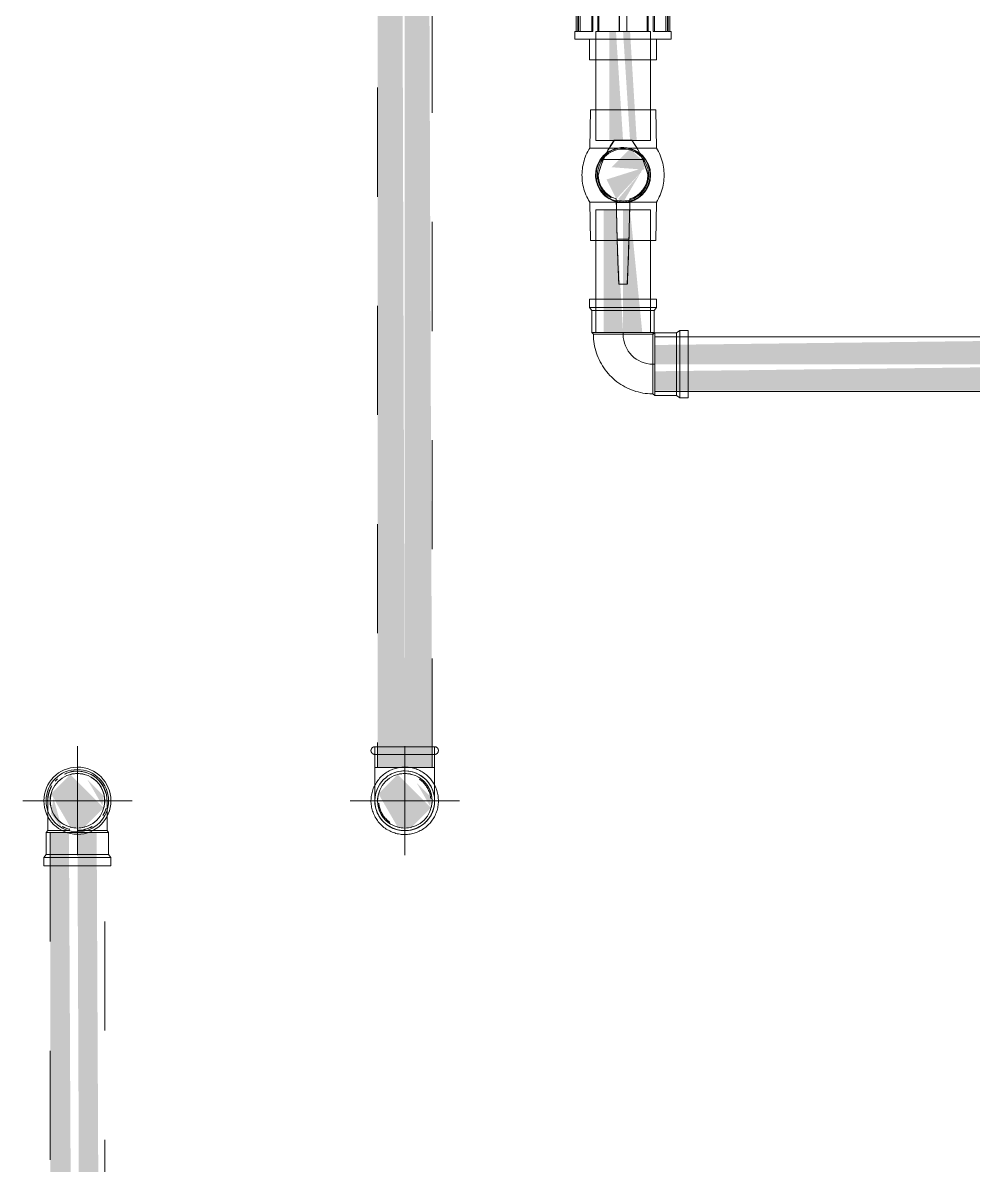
# Model space of a CAD drawing. Header units: metres. Extents: x 149 to 429, y -3 to 162.
# Drawn here: x 355.398 to 356.269, y 94.908 to 95.955 of the extents above; entities that cross this region are included whole.
import ezdxf

# ---------------------------------------------------------------- set-up
doc = ezdxf.new("R2010")
doc.units = ezdxf.units.M
doc.linetypes.add('Aligning Line', pattern=[0.012, 0.006, -0.006])
doc.layers.add('P-PIPE', color=7, linetype='Continuous', lineweight=5)
doc.layers.add('P-PIPE-CNTR', color=7, linetype='Continuous', lineweight=5)

# ---------------------------------------------------------------- blocks, each defined once
blk = doc.blocks.new('Joelho 45_90 - Agua Fria_Soldavel - MEP - Tigre - Standard-2081496-TÉRREO 1_20 - Dependente 2')
at = {"layer": 'P-PIPE', "true_color": 0x69503c}
h = blk.add_hatch(color=27, dxfattribs=at)
h.paths.add_polyline_path([(149.0284, 95.2171), (149.0208, 95.2445), (149.0186, 95.2299), (149.0279, 95.2178)])
h.paths.add_polyline_path([(149.0657, 95.2376), (149.0669, 95.2465), (149.0519, 95.2614)])
at = {"layer": 'P-PIPE'}
for p, q in [((149.0156, 95.2146), (149.0141, 95.2129)), ((149.0141, 95.2129), (149.0427, 95.2129)), ((149.0141, 95.2129), (149.0141, 95.1929)), ((149.0427, 95.2129), (149.0141, 95.2129)), ((149.0357, 95.2146), (149.0156, 95.2146)), ((149.0156, 95.2146), (149.0357, 95.2146)), ((149.0177, 95.2129), (149.0677, 95.2129)), ((149.0699, 95.2146), (149.0427, 95.2146)), ((149.0427, 95.2146), (149.0699, 95.2146)), ((149.0427, 95.2129), (149.0714, 95.2129)), ((149.0714, 95.2129), (149.0427, 95.2129)), ((149.0714, 95.2129), (149.0699, 95.2146)), ((149.0714, 95.1929), (149.0714, 95.2129)), ((149.0141, 95.1929), (149.012, 95.1899)), ((149.012, 95.1899), (149.012, 95.1824)), ((149.0427, 95.1899), (149.012, 95.1899)), ((149.0427, 95.1929), (149.0141, 95.1929)), ((149.0714, 95.1929), (149.0427, 95.1929)), ((149.0735, 95.1899), (149.0427, 95.1899)), ((149.0735, 95.1899), (149.0714, 95.1929)), ((149.0735, 95.1824), (149.0735, 95.1899)), ((149.012, 95.1824), (149.0427, 95.1824)), ((149.0677, 95.1824), (149.0177, 95.1824)), ((149.0427, 95.1824), (149.0735, 95.1824))]:
    blk.add_line(p, q, dxfattribs=at)
at = {"layer": 'P-PIPE', "flags": 128}
for points in [[(149.0309, 95.2664), (149.0319, 95.2668), (149.0329, 95.2673), (149.0339, 95.2676), (149.0349, 95.268), (149.036, 95.2683), (149.037, 95.2685), (149.0381, 95.2687), (149.0392, 95.2689), (149.0403, 95.269), (149.0413, 95.2691), (149.0424, 95.2691), (149.0427, 95.2691)], [(149.0427, 95.2691), (149.0438, 95.2691), (149.0449, 95.269), (149.046, 95.2689), (149.047, 95.2688), (149.0481, 95.2686), (149.0492, 95.2683), (149.0502, 95.2681), (149.0513, 95.2677), (149.0523, 95.2674), (149.0533, 95.267), (149.0543, 95.2665), (149.0553, 95.266), (149.0562, 95.2655), (149.0571, 95.265), (149.058, 95.2644), (149.0589, 95.2637), (149.0598, 95.2631), (149.0606, 95.2624), (149.0614, 95.2616), (149.0622, 95.2609), (149.0629, 95.2601), (149.0636, 95.2593), (149.0643, 95.2584), (149.065, 95.2575), (149.0656, 95.2566), (149.0661, 95.2557), (149.0667, 95.2548), (149.0672, 95.2538), (149.0676, 95.2528), (149.068, 95.2518), (149.0684, 95.2508), (149.0687, 95.2497), (149.069, 95.2487), (149.0693, 95.2476), (149.0695, 95.2466), (149.0696, 95.2455), (149.0698, 95.2444), (149.0698, 95.2433), (149.0699, 95.2423), (149.0699, 95.242)], [(149.0223, 95.2599), (149.023, 95.2607), (149.0238, 95.2614), (149.0246, 95.2622)], [(149.0156, 95.242), (149.0156, 95.243), (149.0157, 95.2441), (149.0158, 95.2452), (149.0159, 95.2463), (149.0161, 95.2474), (149.0163, 95.2484), (149.0166, 95.2495), (149.0169, 95.2505), (149.0173, 95.2515), (149.0177, 95.2525), (149.0182, 95.2535), (149.0186, 95.2545)], [(149.0156, 95.2146), (149.0156, 95.2157), (149.0156, 95.2167), (149.0156, 95.2178), (149.0156, 95.2189), (149.0156, 95.22), (149.0156, 95.2211), (149.0156, 95.2221), (149.0156, 95.2232), (149.0156, 95.2242), (149.0156, 95.2252), (149.0156, 95.2262), (149.0156, 95.2272), (149.0156, 95.2282), (149.0156, 95.2291), (149.0156, 95.23), (149.0156, 95.2309), (149.0156, 95.2318), (149.0156, 95.2326), (149.0156, 95.2334), (149.0156, 95.2342), (149.0156, 95.235), (149.0156, 95.2357), (149.0156, 95.2364), (149.0156, 95.237), (149.0156, 95.2376), (149.0156, 95.2382), (149.0156, 95.2387), (149.0156, 95.2392), (149.0156, 95.2397), (149.0156, 95.2401), (149.0156, 95.2405), (149.0156, 95.2408), (149.0156, 95.2411), (149.0156, 95.2414), (149.0156, 95.2416), (149.0156, 95.2417), (149.0156, 95.2418), (149.0156, 95.2419), (149.0156, 95.242)], [(149.0699, 95.2419), (149.0699, 95.2419), (149.0699, 95.2418), (149.0699, 95.2416), (149.0699, 95.2414), (149.0699, 95.2412), (149.0699, 95.2409), (149.0699, 95.2406), (149.0699, 95.2402), (149.0699, 95.2398), (149.0699, 95.2393), (149.0699, 95.2389), (149.0699, 95.2383), (149.0699, 95.2378), (149.0699, 95.2372), (149.0699, 95.2365), (149.0699, 95.2359), (149.0699, 95.2352), (149.0699, 95.2344), (149.0699, 95.2336), (149.0699, 95.2328), (149.0699, 95.232), (149.0699, 95.2312), (149.0699, 95.2303), (149.0699, 95.2294), (149.0699, 95.2284), (149.0699, 95.2275), (149.0699, 95.2265), (149.0699, 95.2255), (149.0699, 95.2245), (149.0699, 95.2235), (149.0699, 95.2224), (149.0699, 95.2214), (149.0699, 95.2203), (149.0699, 95.2192), (149.0699, 95.2181), (149.0699, 95.217), (149.0699, 95.2159), (149.0699, 95.2149), (149.0699, 95.2146)]]:
    blk.add_lwpolyline(points, dxfattribs=at)
at = {"layer": 'P-PIPE'}
for radius, start, end in [(0.0307, 90, 270), (0.0307, 90, 270), (0.0286, 90, 270), (0.0286, 90, 270), (0.0286, 90, 270), (0.0271, 90, 105), (0.0272, 90, 105), (0.0308, 270, 90), (0.0308, 270, 90), (0.0286, 270, 90), (0.0286, 270, 90), (0.0286, 270, 90), (0.025, 75, 105), (0.025, 75, 105), (0.0271, 15, 75), (0.0272, 15, 75), (0.025, 0, 60), (0.025, 0, 60), (0.0272, 150, 180), (0.0271, 150, 180), (0.025, 165, 180), (0.025, 165, 180), (0.025, 180, 240), (0.025, 180, 240), (0.025, 345, 0), (0.025, 345, 0), (0.0271, 330, 345), (0.0272, 330, 345), (0.0271, 240, 255), (0.0272, 240, 255), (0.025, 255, 285), (0.025, 255, 285), (0.0271, 270, 300), (0.0272, 270, 300)]:
    blk.add_arc((149.0427, 95.242), radius, start, end, dxfattribs=at)
blk = doc.blocks.new('AÇO_Cotovelo 90 45 - AÇO_Cotovelo 90 45-V118-TÉRREO 1_20 - Dependente 2')
at = {"layer": 'P-PIPE', "true_color": 0x7f7f7f}
blk.add_hatch(color=8, dxfattribs=at).paths.add_polyline_path([(148.7661, 95.2368), (148.7669, 95.2452), (148.7536, 95.2585)])
at = {"layer": 'P-PIPE'}
for p, q in [((148.7153, 95.2915), (148.7153, 95.2724)), ((148.7427, 95.2915), (148.7153, 95.2915)), ((148.7701, 95.2915), (148.7427, 95.2915)), ((148.7701, 95.2724), (148.7701, 95.2915)), ((148.7153, 95.2724), (148.7427, 95.2724)), ((148.7427, 95.2724), (148.7153, 95.2724)), ((148.7427, 95.2724), (148.7701, 95.2724)), ((148.7701, 95.2724), (148.7427, 95.2724))]:
    blk.add_line(p, q, dxfattribs=at)
at = {"layer": 'P-PIPE', "flags": 128}
for points in [[(148.7118, 95.288), (148.7118, 95.2881), (148.7118, 95.2882), (148.7118, 95.2884), (148.7119, 95.2885), (148.7119, 95.2887), (148.7119, 95.2888), (148.712, 95.2889), (148.712, 95.2891), (148.712, 95.2892), (148.7121, 95.2893), (148.7122, 95.2894), (148.7122, 95.2896), (148.7123, 95.2897), (148.7124, 95.2898), (148.7124, 95.2899), (148.7125, 95.29), (148.7126, 95.2902), (148.7127, 95.2903), (148.7128, 95.2904), (148.7129, 95.2905), (148.713, 95.2906), (148.7131, 95.2907), (148.7132, 95.2907), (148.7133, 95.2908), (148.7134, 95.2909), (148.7135, 95.291), (148.7137, 95.291), (148.7138, 95.2911), (148.7139, 95.2912), (148.714, 95.2912), (148.7142, 95.2913), (148.7143, 95.2913), (148.7144, 95.2913), (148.7146, 95.2914), (148.7147, 95.2914), (148.7149, 95.2914), (148.715, 95.2914), (148.7151, 95.2915), (148.7153, 95.2915), (148.7153, 95.2915)], [(148.7427, 95.2915), (148.7416, 95.2915), (148.7405, 95.2915), (148.7394, 95.2915), (148.7384, 95.2915), (148.7373, 95.2915), (148.7362, 95.2915), (148.7351, 95.2915), (148.7341, 95.2915), (148.7331, 95.2915), (148.732, 95.2915), (148.731, 95.2915), (148.7301, 95.2915), (148.7291, 95.2915), (148.7282, 95.2915), (148.7272, 95.2915), (148.7264, 95.2915), (148.7255, 95.2915), (148.7247, 95.2915), (148.7238, 95.2915), (148.7231, 95.2915), (148.7223, 95.2915), (148.7216, 95.2915), (148.7209, 95.2915), (148.7203, 95.2915), (148.7197, 95.2915), (148.7191, 95.2915), (148.7186, 95.2915), (148.7181, 95.2915), (148.7176, 95.2915), (148.7172, 95.2915), (148.7168, 95.2915), (148.7165, 95.2915), (148.7162, 95.2915), (148.7159, 95.2915), (148.7157, 95.2915), (148.7156, 95.2915), (148.7154, 95.2915), (148.7154, 95.2915), (148.7153, 95.2915)], [(148.7153, 95.2915), (148.7154, 95.2915), (148.7155, 95.2915), (148.7157, 95.2915), (148.7159, 95.2915), (148.7161, 95.2915), (148.7164, 95.2915), (148.7167, 95.2915), (148.7171, 95.2915), (148.7175, 95.2915), (148.7179, 95.2915), (148.7184, 95.2915)], [(148.7701, 95.2915), (148.77, 95.2915), (148.7699, 95.2915), (148.7698, 95.2915), (148.7696, 95.2915), (148.7693, 95.2915), (148.7691, 95.2915), (148.7687, 95.2915), (148.7684, 95.2915), (148.768, 95.2915), (148.7675, 95.2915), (148.767, 95.2915), (148.7665, 95.2915), (148.7659, 95.2915), (148.7653, 95.2915), (148.7647, 95.2915), (148.764, 95.2915), (148.7633, 95.2915), (148.7626, 95.2915), (148.7618, 95.2915), (148.761, 95.2915), (148.7602, 95.2915), (148.7593, 95.2915), (148.7584, 95.2915), (148.7575, 95.2915), (148.7566, 95.2915), (148.7556, 95.2915), (148.7547, 95.2915), (148.7537, 95.2915), (148.7526, 95.2915), (148.7516, 95.2915), (148.7506, 95.2915), (148.7495, 95.2915), (148.7485, 95.2915), (148.7474, 95.2915), (148.7463, 95.2915), (148.7452, 95.2915), (148.7441, 95.2915), (148.743, 95.2915), (148.7427, 95.2915)], [(148.7669, 95.2915), (148.7674, 95.2915), (148.7678, 95.2915), (148.7683, 95.2915), (148.7686, 95.2915), (148.769, 95.2915), (148.7693, 95.2915), (148.7695, 95.2915), (148.7697, 95.2915), (148.7699, 95.2915), (148.77, 95.2915), (148.7701, 95.2915), (148.7701, 95.2915)], [(148.7701, 95.2915), (148.7703, 95.2915), (148.7704, 95.2914), (148.7705, 95.2914), (148.7707, 95.2914), (148.7708, 95.2914), (148.7709, 95.2914), (148.7711, 95.2913), (148.7712, 95.2913), (148.7714, 95.2912), (148.7715, 95.2912), (148.7716, 95.2911), (148.7717, 95.2911), (148.7719, 95.291), (148.772, 95.2909), (148.7721, 95.2908), (148.7722, 95.2908), (148.7723, 95.2907), (148.7724, 95.2906), (148.7725, 95.2905), (148.7726, 95.2904), (148.7727, 95.2903), (148.7728, 95.2902), (148.7729, 95.2901), (148.773, 95.29), (148.7731, 95.2898), (148.7731, 95.2897), (148.7732, 95.2896), (148.7733, 95.2895), (148.7733, 95.2894), (148.7734, 95.2892), (148.7734, 95.2891), (148.7735, 95.289), (148.7735, 95.2888), (148.7735, 95.2887), (148.7736, 95.2886), (148.7736, 95.2884), (148.7736, 95.2883), (148.7736, 95.2881), (148.7736, 95.288), (148.7736, 95.288)], [(148.7153, 95.2845), (148.7152, 95.2845), (148.715, 95.2845), (148.7149, 95.2845), (148.7148, 95.2845), (148.7146, 95.2845), (148.7145, 95.2846), (148.7144, 95.2846), (148.7142, 95.2846), (148.7141, 95.2847), (148.714, 95.2847), (148.7138, 95.2848), (148.7137, 95.2849), (148.7136, 95.2849), (148.7135, 95.285), (148.7133, 95.2851), (148.7132, 95.2852), (148.7131, 95.2852), (148.713, 95.2853), (148.7129, 95.2854), (148.7128, 95.2855), (148.7127, 95.2856), (148.7126, 95.2857), (148.7125, 95.2858), (148.7125, 95.286), (148.7124, 95.2861), (148.7123, 95.2862), (148.7122, 95.2863), (148.7122, 95.2864), (148.7121, 95.2866), (148.7121, 95.2867), (148.712, 95.2868), (148.712, 95.287), (148.7119, 95.2871), (148.7119, 95.2872), (148.7119, 95.2874), (148.7118, 95.2875), (148.7118, 95.2876), (148.7118, 95.2878), (148.7118, 95.2879), (148.7118, 95.288)], [(148.7186, 95.2845), (148.7181, 95.2845), (148.7176, 95.2845), (148.7172, 95.2845), (148.7168, 95.2845), (148.7165, 95.2845), (148.7162, 95.2845), (148.7159, 95.2845), (148.7157, 95.2845), (148.7156, 95.2845), (148.7154, 95.2845), (148.7154, 95.2845), (148.7153, 95.2845)], [(148.7153, 95.2845), (148.7154, 95.2845), (148.7155, 95.2845), (148.7157, 95.2845), (148.7159, 95.2845), (148.7161, 95.2845), (148.7164, 95.2845), (148.7167, 95.2845), (148.7171, 95.2845), (148.7175, 95.2845), (148.7179, 95.2845), (148.7184, 95.2845), (148.7189, 95.2845), (148.7195, 95.2845), (148.7201, 95.2845), (148.7207, 95.2845), (148.7214, 95.2845), (148.7221, 95.2845), (148.7229, 95.2845), (148.7236, 95.2845), (148.7244, 95.2845), (148.7253, 95.2845), (148.7261, 95.2845), (148.727, 95.2845), (148.7279, 95.2845), (148.7288, 95.2845), (148.7298, 95.2845), (148.7308, 95.2845), (148.7318, 95.2845), (148.7328, 95.2845), (148.7338, 95.2845), (148.7349, 95.2845), (148.7359, 95.2845), (148.737, 95.2845), (148.7381, 95.2845), (148.7391, 95.2845), (148.7402, 95.2845), (148.7413, 95.2845), (148.7424, 95.2845), (148.7427, 95.2845)], [(148.7427, 95.2845), (148.7438, 95.2845), (148.7449, 95.2845), (148.746, 95.2845), (148.7471, 95.2845), (148.7482, 95.2845), (148.7492, 95.2845), (148.7503, 95.2845), (148.7513, 95.2845), (148.7524, 95.2845), (148.7534, 95.2845), (148.7544, 95.2845), (148.7554, 95.2845), (148.7563, 95.2845), (148.7573, 95.2845), (148.7582, 95.2845), (148.7591, 95.2845), (148.7599, 95.2845), (148.7608, 95.2845), (148.7616, 95.2845), (148.7624, 95.2845), (148.7631, 95.2845), (148.7638, 95.2845), (148.7645, 95.2845), (148.7652, 95.2845), (148.7658, 95.2845), (148.7663, 95.2845), (148.7669, 95.2845), (148.7674, 95.2845), (148.7678, 95.2845), (148.7683, 95.2845), (148.7686, 95.2845), (148.769, 95.2845), (148.7693, 95.2845), (148.7695, 95.2845), (148.7697, 95.2845), (148.7699, 95.2845), (148.77, 95.2845), (148.7701, 95.2845), (148.7701, 95.2845)], [(148.7701, 95.2845), (148.77, 95.2845), (148.7699, 95.2845), (148.7698, 95.2845), (148.7696, 95.2845), (148.7693, 95.2845), (148.7691, 95.2845), (148.7687, 95.2845), (148.7684, 95.2845), (148.768, 95.2845), (148.7675, 95.2845), (148.767, 95.2845)], [(148.7736, 95.288), (148.7736, 95.2878), (148.7736, 95.2877), (148.7736, 95.2875), (148.7736, 95.2874), (148.7735, 95.2873), (148.7735, 95.2871), (148.7735, 95.287), (148.7734, 95.2869), (148.7734, 95.2867), (148.7733, 95.2866), (148.7733, 95.2865), (148.7732, 95.2863), (148.7732, 95.2862), (148.7731, 95.2861), (148.773, 95.286), (148.7729, 95.2859), (148.7728, 95.2858), (148.7727, 95.2857), (148.7727, 95.2855), (148.7726, 95.2854), (148.7725, 95.2854), (148.7723, 95.2853), (148.7722, 95.2852), (148.7721, 95.2851), (148.772, 95.285), (148.7719, 95.2849), (148.7718, 95.2849), (148.7716, 95.2848), (148.7715, 95.2847), (148.7714, 95.2847), (148.7713, 95.2846), (148.7711, 95.2846), (148.771, 95.2846), (148.7709, 95.2845), (148.7707, 95.2845), (148.7706, 95.2845), (148.7704, 95.2845), (148.7703, 95.2845), (148.7702, 95.2845), (148.7701, 95.2845)], [(148.7427, 95.2729), (148.7415, 95.2728), (148.7402, 95.2728), (148.739, 95.2726), (148.7378, 95.2725), (148.7366, 95.2722), (148.7354, 95.272), (148.7342, 95.2717), (148.733, 95.2713), (148.7318, 95.2709), (148.7307, 95.2704), (148.7296, 95.2699), (148.7284, 95.2694), (148.7274, 95.2688), (148.7263, 95.2681), (148.7253, 95.2675), (148.7243, 95.2667), (148.7233, 95.266), (148.7223, 95.2652), (148.7214, 95.2644), (148.7206, 95.2635), (148.7197, 95.2626), (148.7189, 95.2616), (148.7181, 95.2607), (148.7174, 95.2597), (148.7167, 95.2587), (148.7161, 95.2576), (148.7155, 95.2565), (148.7149, 95.2554), (148.7144, 95.2543), (148.7139, 95.2532), (148.7135, 95.252), (148.7131, 95.2508), (148.7128, 95.2496), (148.7125, 95.2484), (148.7123, 95.2472), (148.7121, 95.246), (148.7119, 95.2448), (148.7119, 95.2435), (148.7118, 95.2423), (148.7118, 95.2411), (148.7119, 95.2398), (148.712, 95.2386), (148.7122, 95.2374), (148.7124, 95.2361), (148.7126, 95.2349), (148.7129, 95.2337), (148.7133, 95.2326), (148.7137, 95.2314), (148.7141, 95.2302), (148.7146, 95.2291), (148.7152, 95.228), (148.7157, 95.2269), (148.7164, 95.2258), (148.717, 95.2248), (148.7177, 95.2238), (148.7185, 95.2228), (148.7193, 95.2218), (148.7201, 95.2209), (148.721, 95.22), (148.7218, 95.2192), (148.7228, 95.2184), (148.7237, 95.2176), (148.7247, 95.2168), (148.7257, 95.2161), (148.7268, 95.2155), (148.7279, 95.2149), (148.729, 95.2143), (148.7301, 95.2138), (148.7312, 95.2133), (148.7324, 95.2128), (148.7335, 95.2125), (148.7347, 95.2121), (148.7359, 95.2118), (148.7371, 95.2116), (148.7384, 95.2114), (148.7396, 95.2112), (148.7408, 95.2111), (148.7421, 95.2111), (148.7427, 95.2111)], [(148.7153, 95.242), (148.7153, 95.242), (148.7153, 95.2421), (148.7153, 95.2422), (148.7153, 95.2423), (148.7153, 95.2426), (148.7153, 95.2428), (148.7153, 95.2431), (148.7153, 95.2435), (148.7153, 95.2439), (148.7153, 95.2444), (148.7153, 95.2449), (148.7153, 95.2454), (148.7153, 95.246), (148.7153, 95.2466), (148.7153, 95.2473), (148.7153, 95.248), (148.7153, 95.2487), (148.7153, 95.2495), (148.7153, 95.2503), (148.7153, 95.2512), (148.7153, 95.2521), (148.7153, 95.253), (148.7153, 95.2539), (148.7153, 95.2549), (148.7153, 95.2559), (148.7153, 95.257), (148.7153, 95.258), (148.7153, 95.2591), (148.7153, 95.2602), (148.7153, 95.2613), (148.7153, 95.2625), (148.7153, 95.2636), (148.7153, 95.2648), (148.7153, 95.266), (148.7153, 95.2672), (148.7153, 95.2684), (148.7153, 95.2696), (148.7153, 95.2708), (148.7153, 95.272), (148.7153, 95.2724)], [(148.7427, 95.2111), (148.744, 95.2111), (148.7452, 95.2112), (148.7464, 95.2113), (148.7476, 95.2115), (148.7489, 95.2117), (148.7501, 95.2119), (148.7513, 95.2123), (148.7524, 95.2126), (148.7536, 95.213), (148.7548, 95.2135), (148.7559, 95.214), (148.757, 95.2146), (148.7581, 95.2151), (148.7591, 95.2158), (148.7602, 95.2165), (148.7612, 95.2172), (148.7621, 95.2179), (148.7631, 95.2187), (148.764, 95.2196), (148.7649, 95.2204), (148.7657, 95.2213), (148.7665, 95.2223), (148.7673, 95.2232), (148.768, 95.2242), (148.7687, 95.2253), (148.7694, 95.2263), (148.77, 95.2274), (148.7705, 95.2285), (148.771, 95.2296), (148.7715, 95.2308), (148.7719, 95.2319), (148.7723, 95.2331), (148.7727, 95.2343), (148.7729, 95.2355), (148.7732, 95.2367), (148.7734, 95.2379), (148.7735, 95.2392), (148.7736, 95.2404), (148.7736, 95.2416), (148.7736, 95.2429), (148.7735, 95.2441), (148.7734, 95.2453), (148.7733, 95.2466), (148.7731, 95.2478), (148.7728, 95.249), (148.7725, 95.2502), (148.7722, 95.2514), (148.7718, 95.2525), (148.7713, 95.2537), (148.7708, 95.2548), (148.7703, 95.2559), (148.7697, 95.257), (148.7691, 95.2581), (148.7684, 95.2591), (148.7677, 95.2601), (148.767, 95.2611), (148.7662, 95.2621), (148.7653, 95.263), (148.7645, 95.2639), (148.7636, 95.2647), (148.7627, 95.2656), (148.7617, 95.2663), (148.7607, 95.2671), (148.7597, 95.2678), (148.7586, 95.2684), (148.7576, 95.2691), (148.7565, 95.2696), (148.7554, 95.2702), (148.7542, 95.2706), (148.7531, 95.2711), (148.7519, 95.2715), (148.7507, 95.2718), (148.7495, 95.2721), (148.7483, 95.2724), (148.7471, 95.2725), (148.7459, 95.2727), (148.7446, 95.2728), (148.7434, 95.2729), (148.7427, 95.2729)], [(148.7701, 95.2724), (148.7701, 95.2711), (148.7701, 95.2699), (148.7701, 95.2687), (148.7701, 95.2675), (148.7701, 95.2663), (148.7701, 95.2651), (148.7701, 95.264), (148.7701, 95.2628), (148.7701, 95.2616), (148.7701, 95.2605), (148.7701, 95.2594), (148.7701, 95.2583), (148.7701, 95.2573), (148.7701, 95.2562), (148.7701, 95.2552), (148.7701, 95.2542), (148.7701, 95.2532), (148.7701, 95.2523), (148.7701, 95.2514), (148.7701, 95.2506), (148.7701, 95.2497), (148.7701, 95.2489), (148.7701, 95.2482), (148.7701, 95.2475), (148.7701, 95.2468), (148.7701, 95.2461), (148.7701, 95.2455), (148.7701, 95.245), (148.7701, 95.2445), (148.7701, 95.244), (148.7701, 95.2436), (148.7701, 95.2432), (148.7701, 95.2429), (148.7701, 95.2426), (148.7701, 95.2424), (148.7701, 95.2422), (148.7701, 95.2421), (148.7701, 95.242), (148.7701, 95.242)], [(148.7562, 95.2617), (148.757, 95.2611), (148.7577, 95.2605), (148.7585, 95.2599), (148.7592, 95.2593), (148.7599, 95.2586), (148.7605, 95.2579), (148.7611, 95.2572), (148.7617, 95.2564), (148.7623, 95.2557), (148.7628, 95.2549), (148.7633, 95.2541), (148.7638, 95.2532), (148.7642, 95.2524), (148.7646, 95.2515), (148.765, 95.2506), (148.7653, 95.2497), (148.7656, 95.2488), (148.7659, 95.2479), (148.7661, 95.247), (148.7663, 95.246), (148.7664, 95.2451), (148.7665, 95.2441)], [(148.7427, 95.2146), (148.7416, 95.2146), (148.7405, 95.2146), (148.7394, 95.2148), (148.7384, 95.2149), (148.7373, 95.2151), (148.7362, 95.2153), (148.7351, 95.2156), (148.7341, 95.2159), (148.7331, 95.2163), (148.732, 95.2167), (148.731, 95.2172), (148.7301, 95.2177), (148.7291, 95.2182), (148.7282, 95.2187), (148.7272, 95.2193), (148.7264, 95.22), (148.7255, 95.2207), (148.7247, 95.2214), (148.7238, 95.2221), (148.7231, 95.2229), (148.7223, 95.2237), (148.7216, 95.2245), (148.7209, 95.2254), (148.7203, 95.2262), (148.7197, 95.2272), (148.7191, 95.2281), (148.7186, 95.229), (148.7181, 95.23), (148.7176, 95.231), (148.7172, 95.232), (148.7168, 95.2331), (148.7165, 95.2341), (148.7162, 95.2352), (148.7159, 95.2362), (148.7157, 95.2373), (148.7156, 95.2384), (148.7154, 95.2395), (148.7154, 95.2406), (148.7153, 95.2417), (148.7153, 95.242)], [(148.7292, 95.2222), (148.7284, 95.2228), (148.7277, 95.2234), (148.727, 95.224), (148.7263, 95.2246), (148.7256, 95.2253), (148.7249, 95.226), (148.7243, 95.2267), (148.7237, 95.2275), (148.7231, 95.2283), (148.7226, 95.229), (148.7221, 95.2299), (148.7216, 95.2307), (148.7212, 95.2315), (148.7208, 95.2324), (148.7204, 95.2333), (148.7201, 95.2342), (148.7198, 95.2351), (148.7196, 95.236), (148.7193, 95.237), (148.7192, 95.2379), (148.719, 95.2388), (148.7189, 95.2398)], [(148.7701, 95.242), (148.7701, 95.2409), (148.77, 95.2398), (148.7699, 95.2387), (148.7698, 95.2376), (148.7696, 95.2365), (148.7693, 95.2354), (148.7691, 95.2344), (148.7687, 95.2333), (148.7684, 95.2323), (148.768, 95.2313), (148.7675, 95.2303), (148.767, 95.2293)], [(148.7556, 95.2178), (148.7547, 95.2173), (148.7537, 95.2168), (148.7526, 95.2164), (148.7516, 95.216), (148.7506, 95.2157), (148.7495, 95.2154), (148.7485, 95.2152), (148.7474, 95.215), (148.7463, 95.2148), (148.7452, 95.2147), (148.7441, 95.2146), (148.743, 95.2146), (148.7427, 95.2146)], [(148.7647, 95.2256), (148.764, 95.2247), (148.7633, 95.2239), (148.7626, 95.2231), (148.7618, 95.2223), (148.761, 95.2216), (148.7602, 95.2208), (148.7593, 95.2202)]]:
    blk.add_lwpolyline(points, dxfattribs=at)
at = {"layer": 'P-PIPE'}
for start, end in [(90, 270), (90, 270), (90, 120), (270, 90), (270, 90), (330, 90), (150, 270), (270, 300)]:
    blk.add_arc((148.7427, 95.242), 0.0274, start, end, dxfattribs=at)
blk = doc.blocks.new('Joelho 45_90 - Agua Fria_Soldavel - MEP - Tigre - Standard-V124-TÉRREO 1_20 - Dependente 2')
at = {"layer": 'P-PIPE', "color": 4, "lineweight": 15, "true_color": 0x00ffff}
for p, q in [((-0.0308, 0.0596), (-0.0308, 0.0521)), ((-0.0266, 0.0596), (-0.0308, 0.0596)), ((0.0307, 0.0596), (-0.0308, 0.0596)), ((-0.025, 0.0596), (0, 0.0596)), ((0, 0.0596), (0.025, 0.0596)), ((0.0307, 0.0596), (0.0266, 0.0596)), ((0.0307, 0.0521), (0.0307, 0.0596)), ((-0.0308, 0.0521), (-0.0287, 0.0491)), ((-0.0308, 0.0521), (0.0307, 0.0521)), ((-0.0308, 0.0521), (-0.0236, 0.0521)), ((-0.0287, 0.0491), (-0.0287, 0.0291)), ((-0.0287, 0.0491), (0.0286, 0.0491)), ((-0.0287, 0.0491), (-0.0219, 0.0491)), ((0.0219, 0.0491), (0.0286, 0.0491)), ((0.0236, 0.0521), (0.0307, 0.0521)), ((0.0286, 0.0491), (0.0307, 0.0521)), ((0.0286, 0.0291), (0.0286, 0.0491)), ((-0.0596, 0.0307), (-0.0596, 0.0154)), ((-0.0596, 0.0307), (-0.0596, -0.0308)), ((-0.0521, 0.0307), (-0.0596, 0.0307)), ((-0.0596, 0), (-0.0596, 0.025)), ((-0.0521, 0.0307), (-0.0521, -0.0308)), ((-0.0521, 0.0307), (-0.0521, 0.0154)), ((-0.0491, 0.0286), (-0.0521, 0.0307)), ((-0.0491, 0.0286), (-0.0491, -0.0287)), ((-0.0291, 0.0286), (-0.0491, 0.0286)), ((-0.0491, 0.0286), (-0.0491, 0.0143)), ((-0.0291, 0.0286), (-0.0291, 0.0203)), ((-0.0274, 0.0271), (-0.0291, 0.0286)), ((-0.0291, 0.0286), (-0.0291, -0.0287)), ((-0.0291, -0.0287), (-0.0291, 0.0286)), ((-0.0291, 0.0203), (-0.0291, 0.0286)), ((-0.0291, 0.025), (-0.0291, 0)), ((-0.0248, 0.0291), (-0.0287, 0.0291)), ((-0.0287, 0.0291), (0.0286, 0.0291)), ((-0.0287, 0.0291), (-0.0248, 0.0291)), ((-0.0287, 0.0291), (-0.0272, 0.0274)), ((0.0286, 0.0291), (-0.0287, 0.0291)), ((-0.0274, -0.0272), (-0.0274, 0.0271)), ((-0.0274, -0.0272), (-0.0274, 0.0271)), ((-0.0274, 0.0271), (-0.0274, -0.0272)), ((-0.0274, 0.0271), (-0.0274, -0.0272)), ((-0.0272, 0.0274), (0.0271, 0.0274)), ((-0.0272, 0.0274), (0.0271, 0.0274)), ((0.0271, 0.0274), (-0.0272, 0.0274)), ((0.0271, 0.0274), (-0.0272, 0.0274)), ((0, 0.0291), (-0.025, 0.0291)), ((0.025, 0.0291), (0, 0.0291)), ((0.0286, 0.0291), (0.0248, 0.0291)), ((0.0248, 0.0291), (0.0286, 0.0291)), ((0.0271, 0.0274), (0.0286, 0.0291)), ((-0.0596, -0.025), (-0.0596, 0)), ((-0.0291, 0), (-0.0291, -0.025)), ((-0.0596, -0.0154), (-0.0596, -0.0308)), ((-0.0521, -0.0154), (-0.0521, -0.0308)), ((-0.0491, -0.0143), (-0.0491, -0.0287)), ((-0.0291, -0.0203), (-0.0291, -0.0287)), ((-0.0291, -0.0287), (-0.0291, -0.0203)), ((-0.0596, -0.0308), (-0.0521, -0.0308)), ((-0.0521, -0.0308), (-0.0491, -0.0287)), ((-0.0491, -0.0287), (-0.0291, -0.0287)), ((-0.0291, -0.0287), (-0.0274, -0.0272))]:
    blk.add_line(p, q, dxfattribs=at)
at = {"layer": 'P-PIPE', "color": 4, "lineweight": 15, "true_color": 0x00ffff, "flags": 128}
blk.add_lwpolyline([(-0.0274, -0.0272), (-0.0252, -0.0271), (-0.023, -0.027), (-0.0209, -0.0268), (-0.0187, -0.0265), (-0.0166, -0.0261), (-0.0144, -0.0256), (-0.0123, -0.025), (-0.0102, -0.0244), (-0.0082, -0.0237), (-0.0062, -0.0228), (-0.0042, -0.022), (-0.0022, -0.021), (-0.0003, -0.0199), (0.0016, -0.0188), (0.0034, -0.0176), (0.0052, -0.0164), (0.0069, -0.015), (0.0086, -0.0136), (0.0102, -0.0121), (0.0117, -0.0106), (0.0132, -0.009), (0.0146, -0.0074), (0.016, -0.0056), (0.0173, -0.0039), (0.0185, -0.0021), (0.0196, -0.0002), (0.0207, 0.0017), (0.0217, 0.0036), (0.0226, 0.0056), (0.0234, 0.0076), (0.0242, 0.0097), (0.0249, 0.0118), (0.0254, 0.0139), (0.0259, 0.016), (0.0264, 0.0181), (0.0267, 0.0203), (0.0269, 0.0225), (0.0271, 0.0246), (0.0271, 0.0268), (0.0271, 0.0274)], dxfattribs=at)
blk = doc.blocks.new('AF_Registro Esfera VS Compacto - Soldável - 50 mm-3437326-TÉRREO 1_20 - Dependente 2')
at = {"layer": 'P-PIPE', "lineweight": 15, "true_color": 0x69503c}
blk.add_hatch(color=27, dxfattribs=at).paths.add_polyline_path([(-0.0252, 0), (0.0102, -0.0207), (0.0243, -0.0065), (0.0072, 0.0106), (0.005, -0.0186), (-0.0219, 0.0044)])
at = {"layer": 'P-PIPE', "lineweight": 15, "true_color": 0xce4f00}
blk.add_hatch(color=32, dxfattribs=at).paths.add_polyline_path([(-0.0219, 0.0062), (0.0072, -0.0207), (-0.004, 0.0151), (-0.0195, 0.0074)])
at = {"layer": 'P-PIPE', "color": 4, "lineweight": 15, "true_color": 0x00ffff}
for p, q in [((-0.0247, 0.0306), (-0.0599, 0.0299)), ((-0.0599, 0.0299), (-0.0599, 0)), ((-0.0599, -0.025), (-0.0599, 0.025)), ((-0.0599, 0.0177), (-0.0599, 0.025)), ((-0.0317, 0.025), (-0.0317, -0.025)), ((-0.0317, 0.025), (-0.0317, 0.0177)), ((-0.0247, 0.0079), (-0.0247, 0.0306)), ((-0.0247, 0.0291), (-0.0247, 0)), ((-0.0247, 0.0291), (-0.0247, 0)), ((0.0599, 0.0299), (0.0247, 0.0306)), ((0.0247, 0.0306), (0.0247, 0)), ((0.0247, 0), (0.0247, 0.0291)), ((0.0247, 0), (0.0247, 0.0291)), ((0.0317, -0.025), (0.0317, 0.025)), ((0.0317, 0.0125), (0.0317, 0.025)), ((0.0599, 0), (0.0599, 0.0299)), ((0.0599, 0.025), (0.0599, 0.0125)), ((0.0599, 0.025), (0.0599, -0.025)), ((0.0143, -0.018), (0.0143, 0.018)), ((-0.1, 0.0039), (-0.1, -0.0039)), ((-0.1, 0.0039), (-0.1, -0.0039)), ((-0.0588, 0.0054), (-0.0588, -0.0054)), ((-0.0252, -0.0062), (-0.0252, 0.0062)), ((-0.0248, -0.0062), (-0.0248, 0.0062)), ((-0.0248, 0.0062), (-0.023, 0.0062)), ((-0.0227, 0.0062), (-0.0219, 0.0062)), ((0.032, 0.008), (0.032, -0.008)), ((0.032, 0.008), (0.032, -0.008)), ((-0.0599, 0), (-0.0599, -0.0299)), ((-0.023, -0.0062), (-0.0248, -0.0062)), ((-0.0247, 0), (-0.0247, -0.0291)), ((-0.0247, 0), (-0.0247, -0.0291)), ((-0.0247, -0.0306), (-0.0247, -0.0079)), ((-0.0219, -0.0062), (-0.0227, -0.0062)), ((0.0247, -0.0291), (0.0247, 0)), ((0.0247, -0.0291), (0.0247, 0)), ((0.0247, 0), (0.0247, -0.0306)), ((0.0599, -0.0299), (0.0599, 0)), ((-0.0599, -0.025), (-0.0599, -0.0177)), ((-0.0317, -0.0177), (-0.0317, -0.025)), ((0.0317, -0.025), (0.0317, -0.0125)), ((0.0599, -0.0125), (0.0599, -0.025)), ((-0.0599, -0.0299), (-0.0247, -0.0306)), ((0.0247, -0.0306), (0.0599, -0.0299))]:
    blk.add_line(p, q, dxfattribs=at)
at = {"layer": 'P-PIPE', "color": 4, "lineweight": 15, "true_color": 0x00ffff, "flags": 128}
for points in [[(-0.0247, 0.0306), (-0.0231, 0.0316), (-0.0215, 0.0324), (-0.0198, 0.0333), (-0.0181, 0.034), (-0.0163, 0.0347), (-0.0146, 0.0353), (-0.0128, 0.0359), (-0.011, 0.0364), (-0.0092, 0.0368), (-0.0073, 0.0371), (-0.0055, 0.0374), (-0.0036, 0.0375), (-0.0018, 0.0376), (0.0001, 0.0377), (0.002, 0.0376), (0.0038, 0.0375), (0.0057, 0.0373), (0.0075, 0.0371), (0.0094, 0.0367), (0.0112, 0.0363), (0.013, 0.0358), (0.0148, 0.0353), (0.0165, 0.0346), (0.0183, 0.034), (0.02, 0.0332), (0.0216, 0.0324), (0.0233, 0.0315), (0.0247, 0.0306)], [(0.0143, 0.018), (0.0234, 0.0135), (0.032, 0.008)], [(-0.0588, 0.0054), (-0.0794, 0.0047), (-0.1, 0.0039)], [(-0.0248, 0.0062), (-0.025, 0.0062), (-0.0252, 0.0062)], [(-0.023, 0.0062), (-0.0228, 0.0062), (-0.0227, 0.0062)], [(-0.1, -0.0039), (-0.0794, -0.0047), (-0.0588, -0.0054)], [(-0.0252, -0.0062), (-0.025, -0.0062), (-0.0248, -0.0062)], [(-0.0227, -0.0062), (-0.0228, -0.0062), (-0.023, -0.0062)], [(0.032, -0.008), (0.0234, -0.0135), (0.0143, -0.018)], [(0.0247, -0.0306), (0.0231, -0.0316), (0.0215, -0.0324), (0.0198, -0.0333), (0.0181, -0.034), (0.0163, -0.0347), (0.0146, -0.0353), (0.0128, -0.0359), (0.011, -0.0364), (0.0092, -0.0368), (0.0073, -0.0371), (0.0055, -0.0374), (0.0036, -0.0375), (0.0018, -0.0376), (-0.0001, -0.0377), (-0.002, -0.0376), (-0.0038, -0.0375), (-0.0057, -0.0373), (-0.0075, -0.0371), (-0.0094, -0.0367), (-0.0112, -0.0363), (-0.013, -0.0358), (-0.0148, -0.0353), (-0.0165, -0.0346), (-0.0183, -0.034), (-0.02, -0.0332), (-0.0216, -0.0324), (-0.0233, -0.0315), (-0.0247, -0.0306)]]:
    blk.add_lwpolyline(points, dxfattribs=at)
at = {"layer": 'P-PIPE', "color": 4, "lineweight": 15, "true_color": 0x00ffff}
for centre, radius, start, end in [((0, 0), 0.0252, 90, 270), ((0, 0), 0.0247, 90, 270), ((0, 0), 0.0227, 90, 164.0827), ((0, 0), 0.0235, 90, 152.2103), ((0, 0), 0.0227, 90, 149.2662), ((0, 0), 0.0252, 90, 105), ((0, 0), 0.0252, 345, 90), ((0, 0), 0.0252, 270, 90), ((0, 0), 0.0247, 270, 90), ((0, 0), 0.0235, 47.401, 90), ((-0.0213, -0.0657), 0.091, 66.9759, 76.4478), ((-0.0213, -0.0657), 0.091, 65.8457, 76.4478), ((0, 0), 0.0252, 135, 150), ((0, 0), 0.0238, 314.5825, 45.4175), ((-0.0213, -0.0657), 0.091, 54.1178, 65.2999), ((0.0326, -3.1755), 3.1822, 90.9798, 92.3874), ((0, 0), 0.0238, 164.8532, 195.1469), ((0.0326, 3.1759), 3.1826, 267.613, 269.0204), ((0, 0), 0.0252, 195, 270), ((0, 0), 0.0235, 195.3478, 270), ((0, 0), 0.0227, 195.9174, 270), ((0, 0), 0.0227, 195.9174, 270), ((-0.0213, 0.0657), 0.091, 294.7001, 305.8822), ((-0.0213, 0.0657), 0.091, 283.5522, 294.1543), ((0, 0), 0.0235, 270, 312.599), ((-0.0213, 0.0657), 0.091, 283.5522, 293.0241), ((0, 0), 0.0252, 270, 285)]:
    blk.add_arc(centre, radius, start, end, dxfattribs=at)
for centre, major_axis, start_param, end_param in [((0.0326, -3.183), (0, 3.1897), 0.01813, 0.028664), ((0.0326, 3.1834), (0, 3.1901), 3.112933, 3.123466)]:
    blk.add_ellipse(centre, major_axis=major_axis, ratio=0.998823, start_param=start_param, end_param=end_param, dxfattribs=at)
for points in [[(0.0167, 0.0169), (0.0166, 0.017), (0.0163, 0.0171), (0.016, 0.0172), (0.0159, 0.0173)], [(0.0159, -0.0173), (0.016, -0.0172), (0.0163, -0.0171), (0.0166, -0.017), (0.0167, -0.0169)]]:
    blk.add_open_spline(points, degree=3, dxfattribs=at)
blk = doc.blocks.new('AF_Soldavel_Uniao - Standard-3997284-TÉRREO 1_20 - Dependente 2')
at = {"layer": 'P-PIPE', "color": 4, "lineweight": 15, "true_color": 0x00ffff}
for p, q in [((-0.008, 0.0442), (-0.015, 0.0442)), ((-0.015, 0.0442), (-0.015, -0.0442)), ((-0.015, 0.0442), (-0.015, 0.0114)), ((-0.008, 0.043), (-0.008, 0.0442)), ((-0.008, 0.043), (-0.008, 0.0442)), ((-0.008, 0.043), (-0.008, 0.0413)), ((-0.008, 0.0413), (-0.008, 0.043)), ((-0.008, 0.043), (0.015, 0.043)), ((0.015, 0.043), (-0.008, 0.043)), ((-0.008, 0.0424), (-0.008, 0.0413)), ((0.015, 0.0408), (0.015, 0.043)), ((0.015, 0.0413), (0.015, 0.043)), ((0.015, 0.043), (0.015, 0.0413)), ((0.015, 0.0408), (0.015, 0.043)), ((0.015, 0.0424), (0.015, 0.0413)), ((0.015, 0.0413), (-0.008, 0.0413)), ((-0.008, 0.0413), (0.015, 0.0413)), ((-0.008, 0.0392), (-0.008, 0.0408)), ((-0.008, 0.0408), (-0.008, 0.0392)), ((-0.008, 0.0287), (-0.008, 0.0408)), ((0.015, 0.0408), (-0.008, 0.0408)), ((-0.008, 0.0408), (0.015, 0.0408)), ((-0.008, 0.0287), (-0.008, 0.0408)), ((-0.008, 0.0392), (-0.008, 0.0276)), ((-0.008, 0.0392), (-0.008, 0.0276)), ((-0.008, 0.0392), (0.015, 0.0392)), ((-0.008, 0.0392), (0.015, 0.0392)), ((0.015, 0.0408), (0.015, 0.0392)), ((0.015, 0.0392), (0.015, 0.0408)), ((0.015, 0.0392), (0.015, 0.0276)), ((0.015, 0.0392), (0.015, 0.0276)), ((-0.015, 0.0307), (-0.034, 0.0307)), ((-0.034, 0.0307), (-0.034, -0.0307)), ((-0.034, 0.0307), (-0.034, 0.0153)), ((-0.034, -0.025), (-0.034, 0.025)), ((-0.034, 0.0125), (-0.034, 0.025)), ((-0.015, 0.0307), (-0.015, -0.0307)), ((-0.015, 0.0307), (-0.015, 0.0153)), ((-0.008, 0.0287), (-0.008, 0.0276)), ((-0.008, 0.0276), (-0.008, 0.0287)), ((-0.008, 0.0287), (0.015, 0.0287)), ((0.015, 0.0287), (-0.008, 0.0287)), ((0.015, 0.0276), (-0.008, 0.0276)), ((0.015, 0.0276), (-0.008, 0.0276)), ((-0.008, 0.025), (-0.008, -0.025)), ((-0.008, 0.025), (-0.008, 0.0125)), ((-0.008, 0.0222), (-0.008, 0.0231)), ((-0.008, 0.0231), (-0.008, 0.0222)), ((-0.008, 0.0035), (-0.008, 0.0231)), ((0.015, 0.0231), (-0.008, 0.0231)), ((-0.008, 0.0231), (0.015, 0.0231)), ((-0.008, 0.0137), (-0.008, 0.0231)), ((-0.008, 0.0222), (-0.008, 0.0033)), ((-0.008, 0.0222), (-0.008, 0.0131)), ((0.015, 0.0222), (-0.008, 0.0222)), ((-0.008, 0.0222), (0.015, 0.0222)), ((0.008, -0.025), (0.008, 0.025)), ((0.008, -0.025), (0.008, 0.025)), ((0.034, 0.0307), (0.015, 0.0307)), ((0.015, 0.0307), (0.015, -0.0307)), ((0.015, 0.0307), (0.015, -0.0307)), ((0.015, 0.0231), (0.015, 0.0287)), ((0.015, 0.0276), (0.015, 0.0287)), ((0.015, 0.0287), (0.015, 0.0276)), ((0.015, 0.0231), (0.015, 0.0287)), ((0.015, 0.0231), (0.015, 0.0222)), ((0.015, 0.0222), (0.015, 0.0231)), ((0.015, 0.0222), (0.015, 0.0033)), ((0.015, 0.0222), (0.015, 0.0033)), ((0.034, -0.0307), (0.034, 0.0307)), ((0.034, -0.0307), (0.034, 0.0307)), ((0.034, 0.025), (0.034, -0.025)), ((0.034, 0.025), (0.034, -0.025)), ((-0.008, 0.0035), (-0.008, 0.0033)), ((-0.008, 0.0035), (0.015, 0.0035)), ((0.015, 0.0035), (-0.008, 0.0035)), ((-0.008, 0.0033), (0.015, 0.0033)), ((0.015, 0.0033), (-0.008, 0.0033)), ((0.015, -0.0035), (0.015, 0.0035)), ((0.015, 0.0033), (0.015, 0.0035)), ((0.015, 0.0035), (0.015, 0.0033)), ((0.015, -0.0035), (0.015, 0.0035)), ((-0.008, -0.0033), (-0.008, -0.0035)), ((-0.008, -0.0033), (-0.008, -0.0222)), ((0.015, -0.0033), (-0.008, -0.0033)), ((0.015, -0.0033), (-0.008, -0.0033)), ((-0.008, -0.0231), (-0.008, -0.0035)), ((0.015, -0.0035), (-0.008, -0.0035)), ((-0.008, -0.0035), (0.015, -0.0035)), ((0.015, -0.0033), (0.015, -0.0222)), ((0.015, -0.0035), (0.015, -0.0033)), ((0.015, -0.0033), (0.015, -0.0035)), ((0.015, -0.0033), (0.015, -0.0222)), ((-0.034, -0.025), (-0.034, -0.0125)), ((-0.034, -0.0154), (-0.034, -0.0307)), ((-0.015, -0.0114), (-0.015, -0.0442)), ((-0.015, -0.0154), (-0.015, -0.0307)), ((-0.008, -0.0125), (-0.008, -0.025)), ((-0.008, -0.0131), (-0.008, -0.0222)), ((-0.008, -0.0231), (-0.008, -0.0137)), ((-0.034, -0.0307), (-0.015, -0.0307)), ((-0.008, -0.0231), (-0.008, -0.0222)), ((-0.008, -0.0222), (-0.008, -0.0231)), ((-0.008, -0.0222), (0.015, -0.0222)), ((-0.008, -0.0222), (0.015, -0.0222)), ((-0.008, -0.0231), (0.015, -0.0231)), ((0.015, -0.0231), (-0.008, -0.0231)), ((-0.008, -0.0287), (-0.008, -0.0276)), ((-0.008, -0.0276), (-0.008, -0.0392)), ((-0.008, -0.0276), (-0.008, -0.0392)), ((-0.008, -0.0276), (-0.008, -0.0287)), ((-0.008, -0.0276), (0.015, -0.0276)), ((-0.008, -0.0276), (0.015, -0.0276)), ((-0.008, -0.0408), (-0.008, -0.0287)), ((0.015, -0.0287), (-0.008, -0.0287)), ((-0.008, -0.0287), (0.015, -0.0287)), ((-0.008, -0.0408), (-0.008, -0.0287)), ((0.015, -0.0222), (0.015, -0.0231)), ((0.015, -0.0231), (0.015, -0.0222)), ((0.015, -0.0287), (0.015, -0.0231)), ((0.015, -0.0287), (0.015, -0.0231)), ((0.015, -0.0276), (0.015, -0.0392)), ((0.015, -0.0287), (0.015, -0.0276)), ((0.015, -0.0276), (0.015, -0.0287)), ((0.015, -0.0276), (0.015, -0.0392)), ((0.015, -0.0307), (0.034, -0.0307)), ((-0.008, -0.0392), (-0.008, -0.0408)), ((-0.008, -0.0408), (-0.008, -0.0392)), ((0.015, -0.0392), (-0.008, -0.0392)), ((0.015, -0.0392), (-0.008, -0.0392)), ((-0.008, -0.0408), (0.015, -0.0408)), ((0.015, -0.0408), (-0.008, -0.0408)), ((-0.008, -0.043), (-0.008, -0.0413)), ((-0.008, -0.0413), (-0.008, -0.0424)), ((-0.008, -0.0413), (-0.008, -0.043)), ((-0.008, -0.0413), (0.015, -0.0413)), ((-0.008, -0.0413), (0.015, -0.0413)), ((0.015, -0.0392), (0.015, -0.0408)), ((0.015, -0.0408), (0.015, -0.0392)), ((0.015, -0.043), (0.015, -0.0408)), ((0.015, -0.043), (0.015, -0.0408)), ((0.015, -0.0413), (0.015, -0.043)), ((0.015, -0.0413), (0.015, -0.0424)), ((0.015, -0.043), (0.015, -0.0413)), ((-0.015, -0.0442), (-0.008, -0.0442)), ((-0.008, -0.0442), (-0.008, -0.043)), ((0.015, -0.043), (-0.008, -0.043)), ((-0.008, -0.043), (0.015, -0.043)), ((-0.008, -0.0442), (-0.008, -0.043))]:
    blk.add_line(p, q, dxfattribs=at)

msp = doc.modelspace()

# ---------------------------------------------------------------- hatches: boundary and pattern name
at = {"layer": 'P-PIPE', "true_color": 0xc0c0c0}
for points in [[(355.7228, 95.2724), (355.7478, 95.2724), (355.7413, 97.4955), (355.7228, 97.4955), (355.7228, 95.4484)], [(355.7478, 95.2724), (355.7728, 95.2724), (355.765, 97.4955), (355.7478, 97.4955), (355.7478, 95.4484)], [(355.7413, 95.2178), (355.7542, 95.2178), (355.7719, 95.2355), (355.7413, 95.2661), (355.7236, 95.2484)]]:
    msp.add_hatch(color=9, dxfattribs=at).paths.add_polyline_path(points)
at = {"layer": 'P-PIPE', "true_color": 0x69503c}
for points in [[(355.9413, 95.847), (355.9478, 95.847), (355.9413, 95.9468), (355.9353, 95.9468), (355.9353, 95.847)], [(355.9603, 95.847), (355.9542, 95.9468), (355.9478, 95.9468), (355.9542, 95.847)], [(355.9353, 95.6711), (355.9478, 95.6711), (355.9413, 95.7836), (355.9301, 95.7836), (355.9301, 95.6711)], [(355.9542, 95.6711), (355.9654, 95.6711), (355.9542, 95.7836), (355.9478, 95.7836), (355.9478, 95.6711)], [(356.5163, 95.642), (356.5163, 95.6661), (355.9769, 95.6596), (355.9769, 95.642)], [(356.5163, 95.6178), (356.5163, 95.642), (355.9769, 95.6355), (355.9769, 95.6178)], [(355.4413, 95.2178), (355.4542, 95.2178), (355.4719, 95.2355), (355.4413, 95.2661), (355.4236, 95.2484)], [(355.4228, 93.6314), (355.4478, 93.6314), (355.44, 95.2129), (355.4228, 95.2129), (355.4228, 94.4905)], [(355.4719, 93.6314), (355.4728, 93.6314), (355.4654, 95.2129), (355.4478, 95.2129), (355.4542, 93.6314), (355.4694, 93.6314)]]:
    msp.add_hatch(color=27, dxfattribs=at).paths.add_polyline_path(points)

# ---------------------------------------------------------------- linework, layer by layer
at = {"layer": 'P-PIPE', "linetype": 'Aligning Line', "lineweight": 15}
for p, q in [((355.7228, 97.4955), (355.7228, 95.2724)), ((355.7728, 95.2724), (355.7728, 97.4955)), ((355.7228, 95.2724), (355.7728, 95.2724)), ((355.4228, 95.2129), (355.4228, 93.6314)), ((355.4728, 95.2129), (355.4228, 95.2129)), ((355.4728, 93.6314), (355.4728, 95.2129))]:
    msp.add_line(p, q, dxfattribs=at)
at = {"layer": 'P-PIPE', "color": 4, "lineweight": 15, "true_color": 0x00ffff}
for p, q in [((355.9228, 95.9468), (355.9228, 95.847)), ((355.9728, 95.9468), (355.9228, 95.9468)), ((355.9728, 95.847), (355.9728, 95.9468)), ((355.9228, 95.847), (355.9728, 95.847)), ((355.9228, 95.7836), (355.9228, 95.6711)), ((355.9728, 95.7836), (355.9228, 95.7836)), ((355.9728, 95.6711), (355.9728, 95.7836)), ((355.9228, 95.6711), (355.9728, 95.6711))]:
    msp.add_line(p, q, dxfattribs=at)
at = {"layer": 'P-PIPE'}
for p, q in [((356.5163, 95.667), (355.9769, 95.667)), ((355.9769, 95.667), (355.9769, 95.6178)), ((355.9769, 95.6178), (355.9769, 95.617)), ((355.9769, 95.617), (356.5163, 95.617))]:
    msp.add_line(p, q, dxfattribs=at)
for centre, start, end in [((355.4478, 95.242), 90, 180), ((355.4478, 95.242), 90, 105), ((355.4478, 95.242), 0, 90), ((355.4478, 95.242), 75, 90), ((355.4478, 95.242), 0, 60), ((355.7478, 95.242), 90, 180), ((355.7478, 95.242), 90, 105), ((355.7478, 95.242), 0, 90), ((355.7478, 95.242), 75, 90), ((355.7478, 95.242), 0, 60), ((355.4478, 95.242), 165, 180), ((355.7478, 95.242), 165, 180), ((355.4478, 95.242), 180, 270), ((355.4478, 95.242), 180, 240), ((355.4478, 95.242), 270, 0), ((355.4478, 95.242), 345, 0), ((355.7478, 95.242), 180, 270), ((355.7478, 95.242), 180, 240), ((355.7478, 95.242), 270, 0), ((355.7478, 95.242), 345, 0), ((355.4478, 95.242), 255, 270), ((355.4478, 95.242), 270, 285), ((355.7478, 95.242), 255, 270), ((355.7478, 95.242), 270, 285)]:
    msp.add_arc(centre, 0.025, start, end, dxfattribs=at)
at = {"layer": 'P-PIPE-CNTR', "color": 4, "lineweight": 15, "true_color": 0x00ffff}
for p, q in [((355.9478, 95.6694), (355.9478, 95.6711)), ((355.9478, 95.6694), (355.9478, 95.6711)), ((355.9478, 95.6711), (355.9478, 95.6694)), ((355.9752, 95.642), (355.9769, 95.642)), ((355.9752, 95.642), (355.9769, 95.642))]:
    msp.add_line(p, q, dxfattribs=at)
at = {"layer": 'P-PIPE-CNTR'}
for p, q in [((355.4478, 95.192), (355.4478, 95.292)), ((355.7478, 95.192), (355.7478, 95.292)), ((355.3978, 95.242), (355.4978, 95.242)), ((355.6978, 95.242), (355.7978, 95.242)), ((355.4478, 95.2146), (355.4478, 95.2129)), ((355.4478, 95.2146), (355.4478, 95.2129))]:
    msp.add_line(p, q, dxfattribs=at)
at = {"layer": 'P-PIPE-CNTR', "color": 4, "lineweight": 15, "true_color": 0x00ffff}
msp.add_arc((355.9752, 95.6694), 0.0274, 180, 270, dxfattribs=at)

# ---------------------------------------------------------------- block references
at = {"layer": 'P-PIPE', "color": 4, "lineweight": 15, "true_color": 0x00ffff}
for name, p, rotation in [('AF_Soldavel_Uniao - Standard-3997284-TÉRREO 1_20 - Dependente 2', (355.9478, 95.9548), 90), ('AF_Registro Esfera VS Compacto - Soldável - 50 mm-3437326-TÉRREO 1_20 - Dependente 2', (355.9478, 95.8153), 90), ('Joelho 45_90 - Agua Fria_Soldavel - MEP - Tigre - Standard-V124-TÉRREO 1_20 - Dependente 2', (355.9478, 95.642), 270)]:
    msp.add_blockref(name, p, dxfattribs=dict(at, rotation=rotation))
at = {"layer": 'P-PIPE'}
for name, p in [('AÇO_Cotovelo 90 45 - AÇO_Cotovelo 90 45-V118-TÉRREO 1_20 - Dependente 2', (207.005, 0)), ('Joelho 45_90 - Agua Fria_Soldavel - MEP - Tigre - Standard-2081496-TÉRREO 1_20 - Dependente 2', (206.405, 0))]:
    msp.add_blockref(name, p, dxfattribs=at)

doc.saveas('drawing.dxf')
